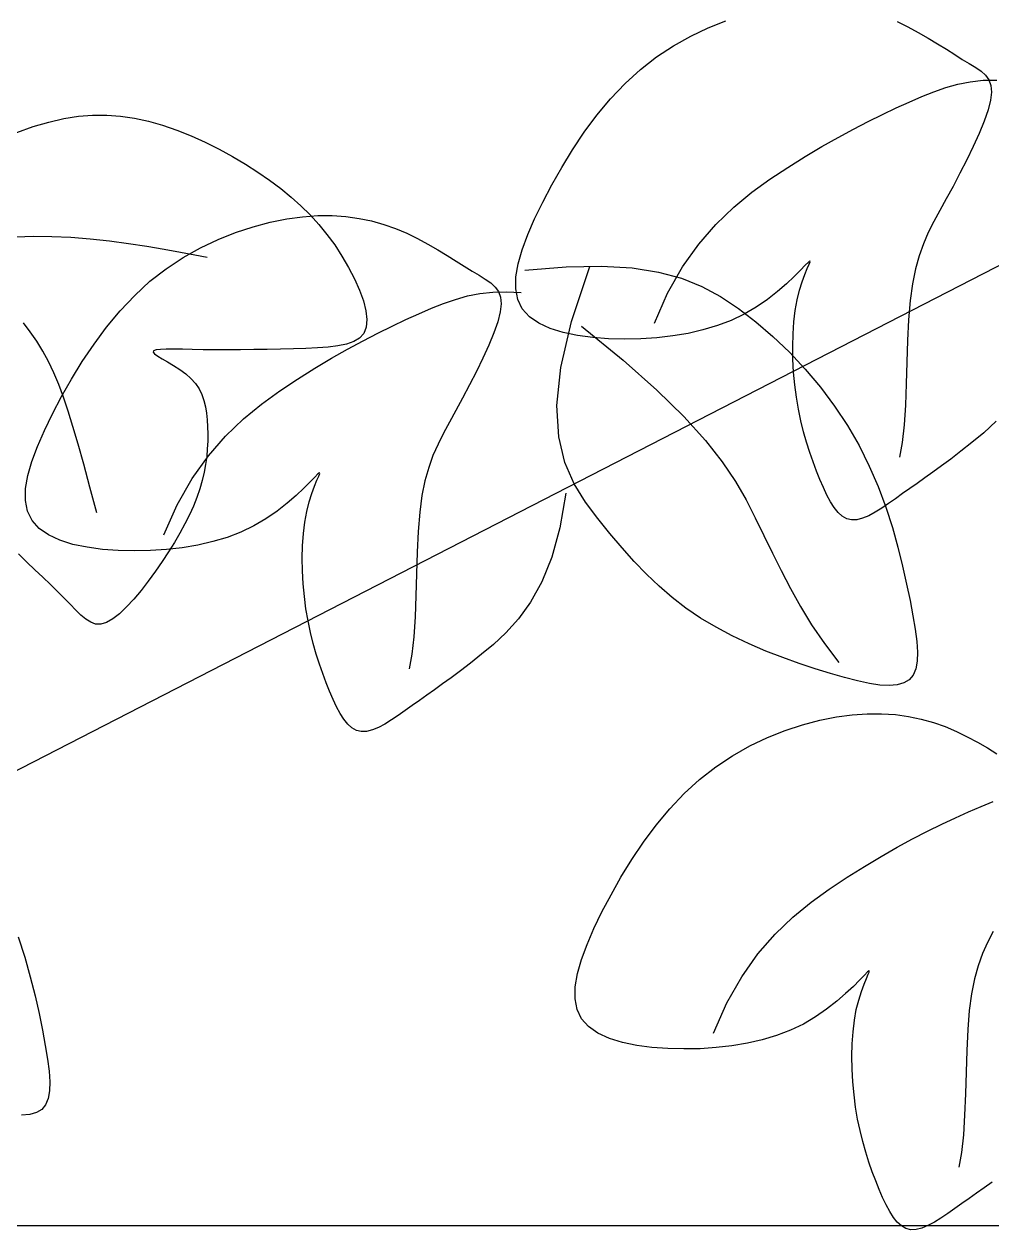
# Model space of a CAD drawing. Extents: x -1568 to -728, y -1287 to -990.
# Drawn here: x -945.649 to -944.258, y -1149.216 to -1147.476 of the extents above; entities that cross this region are included whole.
import ezdxf

# ---------------------------------------------------------------- set-up
doc = ezdxf.new("R2010")
doc.units = 0
doc.header["$LTSCALE"] = 5
doc.layers.get('0').update_dxf_attribs({"linetype": 'CONTINUOUS'})
for name, color, linetype in [('LH', 94, 'CONTINUOUS'), ('尺寸标注', 2, 'CONTINUOUS'), ('绿化', 3, 'CONTINUOUS')]:
    doc.layers.add(name, color=color, linetype=linetype)

# ---------------------------------------------------------------- blocks, each defined once
blk = doc.blocks.new('茶')
at = {"layer": 'LH'}
for p, q in [((-0.4782, 0.4525), (-0.4916, 0.4514)), ((-0.4645, 0.4525), (-0.4782, 0.4525)), ((-0.4504, 0.4515), (-0.4645, 0.4525)), ((-0.5309, 0.4422), (-0.5441, 0.4373)), ((-0.5178, 0.4463), (-0.5309, 0.4422)), ((-0.5048, 0.4494), (-0.5178, 0.4463)), ((-0.4916, 0.4514), (-0.5048, 0.4494)), ((-0.4357, 0.4494), (-0.4504, 0.4515)), ((-0.4204, 0.4463), (-0.4357, 0.4494)), ((-0.4043, 0.442), (-0.4204, 0.4463)), ((-0.5574, 0.4314), (-0.5705, 0.4248)), ((-0.5441, 0.4373), (-0.5574, 0.4314)), ((-0.5835, 0.4176), (-0.5962, 0.4099)), ((-0.5705, 0.4248), (-0.5835, 0.4176)), ((-0.5962, 0.4099), (-0.6085, 0.4018)), ((-0.6085, 0.4018), (-0.6203, 0.3934)), ((-0.6315, 0.3849), (-0.642, 0.3762)), ((-0.6203, 0.3934), (-0.6315, 0.3849)), ((-0.642, 0.3762), (-0.6519, 0.3675)), ((-0.6519, 0.3675), (-0.6612, 0.3585)), ((-0.6698, 0.3494), (-0.6779, 0.3399)), ((-0.6612, 0.3585), (-0.6698, 0.3494)), ((-0.6779, 0.3399), (-0.6854, 0.3301)), ((-0.4476, 0.3376), (-0.466, 0.3346)), ((-0.4295, 0.3399), (-0.4476, 0.3376)), ((-0.4121, 0.3415), (-0.4295, 0.3399)), ((-0.3956, 0.3424), (-0.4121, 0.3415)), ((-0.6854, 0.3301), (-0.6924, 0.3199)), ((-0.5023, 0.3271), (-0.5196, 0.3229)), ((-0.4843, 0.331), (-0.5023, 0.3271)), ((-0.466, 0.3346), (-0.4843, 0.331)), ((-0.6924, 0.3199), (-0.699, 0.3092)), ((-0.551, 0.3147), (-0.5645, 0.3109)), ((-0.5359, 0.3187), (-0.551, 0.3147)), ((-0.5196, 0.3229), (-0.5359, 0.3187)), ((-0.699, 0.3092), (-0.705, 0.2981)), ((-0.5645, 0.3109), (-0.5762, 0.3076)), ((-0.705, 0.2981), (-0.7105, 0.2867)), ((-0.7105, 0.2867), (-0.7152, 0.2753)), ((-0.7152, 0.2753), (-0.7191, 0.2642)), ((-0.7191, 0.2642), (-0.7219, 0.2537)), ((-0.4014, 0.2506), (-0.3956, 0.2598)), ((-0.7235, 0.244), (-0.7237, 0.2354)), ((-0.7219, 0.2537), (-0.7235, 0.244)), ((-0.4068, 0.2411), (-0.4014, 0.2506)), ((-0.7237, 0.2354), (-0.7224, 0.2281)), ((-0.4118, 0.2311), (-0.4068, 0.2411)), ((-0.7224, 0.2281), (-0.7196, 0.2225)), ((-0.7196, 0.2225), (-0.7152, 0.2183)), ((-0.5651, 0.2197), (-0.5546, 0.2207)), ((-0.5546, 0.2207), (-0.5452, 0.2217)), ((-0.5452, 0.2217), (-0.5368, 0.2225)), ((-0.5368, 0.2225), (-0.5298, 0.2231)), ((-0.5298, 0.2231), (-0.5242, 0.2233)), ((-0.5242, 0.2233), (-0.5201, 0.2232)), ((-0.5201, 0.2232), (-0.5176, 0.2226)), ((-0.517, 0.2214), (-0.5183, 0.2196)), ((-0.5176, 0.2226), (-0.517, 0.2214)), ((-0.4205, 0.2096), (-0.4163, 0.2206)), ((-0.4163, 0.2206), (-0.4118, 0.2311)), ((-0.7152, 0.2183), (-0.7094, 0.2154)), ((-0.7094, 0.2154), (-0.7022, 0.2135)), ((-0.7022, 0.2135), (-0.6939, 0.2125)), ((-0.6939, 0.2125), (-0.6846, 0.2122)), ((-0.6846, 0.2122), (-0.6743, 0.2124)), ((-0.6743, 0.2124), (-0.6631, 0.2128)), ((-0.6631, 0.2128), (-0.6513, 0.2134)), ((-0.6513, 0.2134), (-0.6389, 0.2141)), ((-0.6389, 0.2141), (-0.6263, 0.2149)), ((-0.6263, 0.2149), (-0.6135, 0.2158)), ((-0.6135, 0.2158), (-0.6008, 0.2167)), ((-0.6008, 0.2167), (-0.5883, 0.2176)), ((-0.5883, 0.2176), (-0.5764, 0.2186)), ((-0.5764, 0.2186), (-0.5651, 0.2197)), ((-0.5301, 0.2108), (-0.5355, 0.2069)), ((-0.5252, 0.2143), (-0.5301, 0.2108)), ((-0.5211, 0.2172), (-0.5252, 0.2143)), ((-0.5183, 0.2196), (-0.5211, 0.2172)), ((-0.4243, 0.1981), (-0.4205, 0.2096)), ((-0.5464, 0.198), (-0.5511, 0.1931)), ((-0.5411, 0.2027), (-0.5464, 0.198)), ((-0.5355, 0.2069), (-0.5411, 0.2027)), ((-0.4278, 0.1856), (-0.4243, 0.1981)), ((-0.555, 0.188), (-0.558, 0.1826)), ((-0.5511, 0.1931), (-0.555, 0.188)), ((-0.5602, 0.1769), (-0.5617, 0.1711)), ((-0.558, 0.1826), (-0.5602, 0.1769)), ((-0.4312, 0.1719), (-0.4278, 0.1856)), ((-0.5627, 0.165), (-0.5632, 0.1588)), ((-0.5617, 0.1711), (-0.5627, 0.165)), ((-0.4346, 0.1566), (-0.4312, 0.1719)), ((-0.5632, 0.1588), (-0.5633, 0.1523)), ((-0.5633, 0.1523), (-0.5631, 0.1457)), ((-0.4381, 0.1393), (-0.4346, 0.1566)), ((-0.5631, 0.1457), (-0.5627, 0.1389)), ((-0.4418, 0.1198), (-0.4381, 0.1393)), ((-0.5627, 0.1389), (-0.5621, 0.1319)), ((-0.5621, 0.1319), (-0.5611, 0.1248)), ((-0.5611, 0.1248), (-0.5599, 0.1175)), ((-0.5599, 0.1175), (-0.5582, 0.11)), ((-0.4458, 0.0975), (-0.4418, 0.1198)), ((-0.5582, 0.11), (-0.5562, 0.1025)), ((-0.5562, 0.1025), (-0.5537, 0.0948)), ((-0.5537, 0.0948), (-0.5507, 0.087)), ((-0.4504, 0.0723), (-0.4458, 0.0975)), ((-0.5507, 0.087), (-0.5472, 0.0791)), ((-0.5472, 0.0791), (-0.5432, 0.0711)), ((-0.5432, 0.0711), (-0.5387, 0.063)), ((-0.5387, 0.063), (-0.5336, 0.0548)), ((-0.5336, 0.0548), (-0.5281, 0.0465)), ((-0.5281, 0.0465), (-0.5222, 0.038)), ((-0.5222, 0.038), (-0.5158, 0.0294)), ((-0.3796, 0.031), (-0.3725, 0.0394)), ((-0.5158, 0.0294), (-0.5089, 0.0207)), ((-0.3867, 0.0229), (-0.3796, 0.031)), ((-0.5089, 0.0207), (-0.5017, 0.0119)), ((-0.5017, 0.0119), (-0.4942, 0.0031)), ((-0.4004, 0.0076), (-0.3937, 0.0151)), ((-0.3937, 0.0151), (-0.3867, 0.0229)), ((-0.4942, 0.0031), (-0.4865, -0.0052)), ((-0.4125, -0.0064), (-0.4067, 0.0005)), ((-0.4067, 0.0005), (-0.4004, 0.0076)), ((-0.4865, -0.0052), (-0.4788, -0.013)), ((-0.4178, -0.0128), (-0.4125, -0.0064)), ((-0.4788, -0.013), (-0.4713, -0.0199)), ((-0.4713, -0.0199), (-0.4641, -0.0258)), ((-0.4271, -0.0241), (-0.4226, -0.0188)), ((-0.4226, -0.0188), (-0.4178, -0.0128)), ((-0.4641, -0.0258), (-0.4573, -0.0302)), ((-0.4573, -0.0302), (-0.4511, -0.0331)), ((-0.4511, -0.0331), (-0.4455, -0.0342)), ((-0.4455, -0.0342), (-0.4405, -0.0337)), ((-0.4405, -0.0337), (-0.4359, -0.0317)), ((-0.4359, -0.0317), (-0.4314, -0.0284)), ((-0.4314, -0.0284), (-0.4271, -0.0241)), ((-0.3416, -0.3263), (-0.3463, -0.3462)), ((-0.3463, -0.3462), (-0.35, -0.3655)), ((-0.35, -0.3655), (-0.353, -0.3839)), ((-0.353, -0.3839), (-0.3554, -0.4013)), ((-0.3554, -0.4013), (-0.3573, -0.4174)), ((-0.3573, -0.4174), (-0.3588, -0.4321)), ((-0.3588, -0.4321), (-0.3599, -0.4453)), ((-0.3599, -0.4453), (-0.3604, -0.457)), ((-0.3604, -0.457), (-0.3602, -0.4672)), ((-0.3602, -0.4672), (-0.3593, -0.4759)), ((-0.3593, -0.4759), (-0.3573, -0.4831)), ((-0.3573, -0.4831), (-0.3544, -0.4888)), ((-0.3544, -0.4888), (-0.3503, -0.493)), ((-0.3503, -0.493), (-0.345, -0.4956)), ((-0.345, -0.4956), (-0.3385, -0.4969)), ((-0.3385, -0.4969), (-0.3307, -0.4969))]:
    blk.add_line(p, q, dxfattribs=at)
blk = doc.blocks.new('茶1')
at = {"layer": '尺寸标注'}
blk.add_blockref('茶', (-0.0841, -0.6502), dxfattribs=at)
blk = doc.blocks.new('15')
at = {"layer": 'LH', "color": 38}
for p, q in [((-0.3267, 1.0628), (-0.3098, 1.0695)), ((-0.1458, 1.0687), (-0.1354, 1.0637)), ((-0.3435, 1.0548), (-0.3267, 1.0628)), ((-0.1354, 1.0637), (-0.1255, 1.0583)), ((-0.1255, 1.0583), (-0.116, 1.0529)), ((-0.3763, 1.0348), (-0.3601, 1.0454)), ((-0.3601, 1.0454), (-0.3435, 1.0548)), ((-0.116, 1.0529), (-0.107, 1.0474)), ((-0.107, 1.0474), (-0.0986, 1.0421)), ((-0.3918, 1.0227), (-0.3763, 1.0348)), ((-0.0986, 1.0421), (-0.0906, 1.0371)), ((-0.0906, 1.0371), (-0.0833, 1.0325)), ((-0.0833, 1.0325), (-0.0766, 1.0285)), ((-0.4065, 1.0092), (-0.3918, 1.0227)), ((-0.0766, 1.0285), (-0.0705, 1.0248)), ((-0.0705, 1.0248), (-0.0653, 1.0211)), ((-0.0653, 1.0211), (-0.0611, 1.0172)), ((-0.0876, 1.0087), (-0.0757, 1.011)), ((-0.0757, 1.011), (-0.0634, 1.0124)), ((-0.0634, 1.0124), (-0.0502, 1.0127)), ((-0.0611, 1.0172), (-0.058, 1.0128)), ((-0.058, 1.0128), (-0.0561, 1.0075)), ((-0.4204, 0.9945), (-0.4065, 1.0092)), ((-0.1222, 0.9968), (-0.1106, 1.0015)), ((-0.1106, 1.0015), (-0.0991, 1.0054)), ((-0.0991, 1.0054), (-0.0876, 1.0087)), ((-0.0555, 1.0011), (-0.0563, 0.9933)), ((-0.0561, 1.0075), (-0.0555, 1.0011)), ((-0.4334, 0.9789), (-0.4204, 0.9945)), ((-0.1466, 0.986), (-0.1342, 0.9916)), ((-0.1342, 0.9916), (-0.1222, 0.9968)), ((-0.0563, 0.9933), (-0.0587, 0.984)), ((-0.4455, 0.9626), (-0.4334, 0.9789)), ((-0.1734, 0.973), (-0.1597, 0.9798)), ((-0.1597, 0.9798), (-0.1466, 0.986)), ((-0.0587, 0.984), (-0.0624, 0.9733)), ((-0.2024, 0.9577), (-0.1876, 0.9657)), ((-0.1876, 0.9657), (-0.1734, 0.973)), ((-0.0624, 0.9733), (-0.0672, 0.9615)), ((-0.4568, 0.9459), (-0.4455, 0.9626)), ((-0.2179, 0.9489), (-0.2024, 0.9577)), ((-0.0672, 0.9615), (-0.0728, 0.9491)), ((-0.4672, 0.929), (-0.4568, 0.9459)), ((-0.2339, 0.9394), (-0.2179, 0.9489)), ((-0.0728, 0.9491), (-0.079, 0.9362)), ((-0.4767, 0.9122), (-0.4672, 0.929)), ((-0.2676, 0.9177), (-0.2504, 0.929)), ((-0.2504, 0.929), (-0.2339, 0.9394)), ((-0.079, 0.9362), (-0.0856, 0.9234)), ((-0.285, 0.9051), (-0.2676, 0.9177)), ((-0.0856, 0.9234), (-0.0922, 0.9108)), ((-0.4853, 0.8957), (-0.4767, 0.9122)), ((-0.3024, 0.8908), (-0.285, 0.9051)), ((-0.0922, 0.9108), (-0.0987, 0.8988)), ((-0.4931, 0.8798), (-0.4853, 0.8957)), ((-0.0987, 0.8988), (-0.1049, 0.8877)), ((-0.7155, 0.8817), (-0.701, 0.8827)), ((-0.701, 0.8827), (-0.6872, 0.8827)), ((-0.6872, 0.8827), (-0.674, 0.8818)), ((-0.674, 0.8818), (-0.6614, 0.8801)), ((-0.3194, 0.8743), (-0.3024, 0.8908)), ((-0.1049, 0.8877), (-0.1106, 0.877)), ((-0.7796, 0.8666), (-0.7629, 0.8721)), ((-0.7629, 0.8721), (-0.7465, 0.8765)), ((-0.7465, 0.8765), (-0.7306, 0.8796)), ((-0.7306, 0.8796), (-0.7155, 0.8817)), ((-0.6614, 0.8801), (-0.6493, 0.8776)), ((-0.6493, 0.8776), (-0.6376, 0.8743)), ((-0.6376, 0.8743), (-0.6264, 0.8703)), ((-0.6264, 0.8703), (-0.6156, 0.8658)), ((-0.4997, 0.8645), (-0.4931, 0.8798)), ((-0.3359, 0.8554), (-0.3194, 0.8743)), ((-0.1106, 0.877), (-0.1159, 0.8665)), ((-0.8134, 0.8519), (-0.7965, 0.8599)), ((-0.7965, 0.8599), (-0.7796, 0.8666)), ((-0.6156, 0.8658), (-0.6053, 0.8608)), ((-0.6053, 0.8608), (-0.5953, 0.8554)), ((-0.505, 0.8501), (-0.4997, 0.8645)), ((-0.1159, 0.8665), (-0.1206, 0.8557)), ((-0.83, 0.8425), (-0.8134, 0.8519)), ((-0.5953, 0.8554), (-0.5859, 0.85)), ((-0.5859, 0.85), (-0.5769, 0.8445)), ((-0.5089, 0.8365), (-0.505, 0.8501)), ((-0.3514, 0.8336), (-0.3359, 0.8554)), ((-0.1206, 0.8557), (-0.1248, 0.8442)), ((-0.8461, 0.8319), (-0.83, 0.8425)), ((-0.5769, 0.8445), (-0.5684, 0.8392)), ((-0.5684, 0.8392), (-0.5605, 0.8342)), ((-0.511, 0.824), (-0.5089, 0.8365)), ((-0.2308, 0.8382), (-0.2339, 0.8351)), ((-0.2319, 0.832), (-0.2301, 0.8361)), ((-0.2293, 0.8393), (-0.2308, 0.8382)), ((-0.2301, 0.8361), (-0.2292, 0.8386)), ((-0.2292, 0.8386), (-0.2293, 0.8393)), ((-0.1248, 0.8442), (-0.1283, 0.8316)), ((-0.8617, 0.8198), (-0.8461, 0.8319)), ((-0.5605, 0.8342), (-0.5531, 0.8296)), ((-0.5531, 0.8296), (-0.5464, 0.8256)), ((-0.5464, 0.8256), (-0.5404, 0.8219)), ((-0.5111, 0.8125), (-0.511, 0.824)), ((-0.5026, 0.8305), (-0.463, 0.8337)), ((-0.463, 0.8337), (-0.429, 0.8344)), ((-0.4579, 0.7813), (-0.4402, 0.834)), ((-0.429, 0.8344), (-0.3998, 0.8327)), ((-0.3998, 0.8327), (-0.3745, 0.8287)), ((-0.3745, 0.8287), (-0.3524, 0.8227)), ((-0.3657, 0.8085), (-0.3514, 0.8336)), ((-0.2445, 0.8244), (-0.2518, 0.8175)), ((-0.2385, 0.8304), (-0.2445, 0.8244)), ((-0.2339, 0.8351), (-0.2385, 0.8304)), ((-0.2368, 0.8194), (-0.2342, 0.8264)), ((-0.2342, 0.8264), (-0.2319, 0.832)), ((-0.1283, 0.8316), (-0.1312, 0.8174)), ((-0.8763, 0.8063), (-0.8617, 0.8198)), ((-0.5404, 0.8219), (-0.5352, 0.8182)), ((-0.5352, 0.8182), (-0.531, 0.8143)), ((-0.531, 0.8143), (-0.5278, 0.8099)), ((-0.5092, 0.8023), (-0.5111, 0.8125)), ((-0.3524, 0.8227), (-0.3328, 0.8148)), ((-0.3328, 0.8148), (-0.3149, 0.8051)), ((-0.2518, 0.8175), (-0.2604, 0.8101)), ((-0.2394, 0.8113), (-0.2368, 0.8194)), ((-0.1312, 0.8174), (-0.1334, 0.8013)), ((-0.8902, 0.7916), (-0.8763, 0.8063)), ((-0.5804, 0.7986), (-0.569, 0.8025)), ((-0.569, 0.8025), (-0.5574, 0.8058)), ((-0.5574, 0.8058), (-0.5456, 0.8081)), ((-0.5456, 0.8081), (-0.5332, 0.8095)), ((-0.5332, 0.8095), (-0.5201, 0.8098)), ((-0.5278, 0.8099), (-0.5259, 0.8046)), ((-0.5259, 0.8046), (-0.5253, 0.7982)), ((-0.5201, 0.8098), (-0.506, 0.809)), ((-0.5049, 0.7934), (-0.5092, 0.8023)), ((-0.3784, 0.7796), (-0.3657, 0.8085)), ((-0.3149, 0.8051), (-0.2979, 0.7938)), ((-0.2701, 0.8025), (-0.2808, 0.7951)), ((-0.2604, 0.8101), (-0.2701, 0.8025)), ((-0.2435, 0.7918), (-0.2417, 0.802)), ((-0.2417, 0.802), (-0.2394, 0.8113)), ((-0.1334, 0.8013), (-0.1349, 0.783)), ((-0.9032, 0.776), (-0.8902, 0.7916)), ((-0.604, 0.7887), (-0.592, 0.7939)), ((-0.592, 0.7939), (-0.5804, 0.7986)), ((-0.5262, 0.7904), (-0.5285, 0.7811)), ((-0.5253, 0.7982), (-0.5262, 0.7904)), ((-0.4981, 0.7858), (-0.5049, 0.7934)), ((-0.2979, 0.7938), (-0.2812, 0.7811)), ((-0.2808, 0.7951), (-0.2924, 0.7883)), ((-0.2448, 0.7809), (-0.2435, 0.7918)), ((-0.6296, 0.7769), (-0.6165, 0.7831)), ((-0.6165, 0.7831), (-0.604, 0.7887)), ((-0.5285, 0.7811), (-0.5322, 0.7704)), ((-0.4892, 0.7796), (-0.4981, 0.7858)), ((-0.4783, 0.7745), (-0.4892, 0.7796)), ((-0.468, 0.7373), (-0.4579, 0.7813)), ((-0.318, 0.7773), (-0.3318, 0.7732)), ((-0.3048, 0.7823), (-0.318, 0.7773)), ((-0.2924, 0.7883), (-0.3048, 0.7823)), ((-0.2812, 0.7811), (-0.2649, 0.767)), ((-0.2455, 0.7693), (-0.2448, 0.7809)), ((-0.1349, 0.783), (-0.1358, 0.7631)), ((-0.9153, 0.7597), (-0.9032, 0.776)), ((-0.6575, 0.7628), (-0.6432, 0.7701)), ((-0.6432, 0.7701), (-0.6296, 0.7769)), ((-0.5322, 0.7704), (-0.537, 0.7586)), ((-0.4658, 0.7706), (-0.4783, 0.7745)), ((-0.4521, 0.7678), (-0.4658, 0.7706)), ((-0.4375, 0.7658), (-0.4521, 0.7678)), ((-0.4481, 0.7768), (-0.4083, 0.7442)), ((-0.4222, 0.7648), (-0.4375, 0.7658)), ((-0.3759, 0.7657), (-0.3913, 0.7647)), ((-0.3608, 0.7674), (-0.3759, 0.7657)), ((-0.3461, 0.7699), (-0.3608, 0.7674)), ((-0.3318, 0.7732), (-0.3461, 0.7699)), ((-0.2649, 0.767), (-0.249, 0.7518)), ((-0.2458, 0.7573), (-0.2455, 0.7693)), ((-0.9266, 0.743), (-0.9153, 0.7597)), ((-0.6877, 0.746), (-0.6723, 0.7548)), ((-0.6723, 0.7548), (-0.6575, 0.7628)), ((-0.537, 0.7586), (-0.5426, 0.7462)), ((-0.4067, 0.7644), (-0.4222, 0.7648)), ((-0.3913, 0.7647), (-0.4067, 0.7644)), ((-0.2456, 0.7451), (-0.2458, 0.7573)), ((-0.1358, 0.7631), (-0.1365, 0.7423)), ((-0.937, 0.7261), (-0.9266, 0.743)), ((-0.7037, 0.7365), (-0.6877, 0.746)), ((-0.5426, 0.7462), (-0.5488, 0.7333)), ((-0.4083, 0.7442), (-0.3759, 0.7155)), ((-0.249, 0.7518), (-0.2338, 0.7355)), ((-0.245, 0.7328), (-0.2456, 0.7451)), ((-0.7203, 0.7261), (-0.7037, 0.7365)), ((-0.5488, 0.7333), (-0.5554, 0.7205)), ((-0.4717, 0.7009), (-0.468, 0.7373)), ((-0.2439, 0.7206), (-0.245, 0.7328)), ((-0.2338, 0.7355), (-0.2193, 0.7182)), ((-0.1365, 0.7423), (-0.1371, 0.7214)), ((-0.9465, 0.7093), (-0.937, 0.7261)), ((-0.7374, 0.7148), (-0.7203, 0.7261)), ((-0.5554, 0.7205), (-0.5621, 0.7079)), ((-0.2423, 0.7087), (-0.2439, 0.7206)), ((-0.1371, 0.7214), (-0.1378, 0.7011)), ((-0.9552, 0.6928), (-0.9465, 0.7093)), ((-0.7548, 0.7022), (-0.7374, 0.7148)), ((-0.5621, 0.7079), (-0.5686, 0.6959)), ((-0.3759, 0.7155), (-0.35, 0.6901)), ((-0.2404, 0.6972), (-0.2423, 0.7087)), ((-0.2193, 0.7182), (-0.2058, 0.7002)), ((-0.7722, 0.6879), (-0.7548, 0.7022)), ((-0.47, 0.6709), (-0.4717, 0.7009)), ((-0.2381, 0.6862), (-0.2404, 0.6972)), ((-0.2058, 0.7002), (-0.1934, 0.6815)), ((-0.1378, 0.7011), (-0.139, 0.6821)), ((-0.9629, 0.6769), (-0.9552, 0.6928)), ((-0.7893, 0.6714), (-0.7722, 0.6879)), ((-0.5748, 0.6848), (-0.5805, 0.6741)), ((-0.5686, 0.6959), (-0.5748, 0.6848)), ((-0.35, 0.6901), (-0.3295, 0.6673)), ((-0.2354, 0.6756), (-0.2381, 0.6862)), ((-0.0508, 0.6858), (-0.0627, 0.6747)), ((-0.9696, 0.6616), (-0.9629, 0.6769)), ((-0.5805, 0.6741), (-0.5857, 0.6636)), ((-0.2326, 0.6655), (-0.2354, 0.6756)), ((-0.1934, 0.6815), (-0.1822, 0.6623)), ((-0.139, 0.6821), (-0.1408, 0.6653)), ((-0.0627, 0.6747), (-0.0741, 0.6653)), ((-0.9749, 0.6472), (-0.9696, 0.6616)), ((-0.8057, 0.6525), (-0.7893, 0.6714)), ((-0.5857, 0.6636), (-0.5905, 0.6528)), ((-0.4642, 0.6462), (-0.47, 0.6709)), ((-0.3295, 0.6673), (-0.3134, 0.6468)), ((-0.2295, 0.6558), (-0.2326, 0.6655)), ((-0.1822, 0.6623), (-0.1725, 0.6427)), ((-0.1408, 0.6653), (-0.1435, 0.6513)), ((-0.0741, 0.6653), (-0.0846, 0.6569)), ((-0.8212, 0.6307), (-0.8057, 0.6525)), ((-0.5905, 0.6528), (-0.5946, 0.6413)), ((-0.2263, 0.6467), (-0.2295, 0.6558)), ((-0.0846, 0.6569), (-0.0943, 0.6495)), ((-0.9787, 0.6336), (-0.9749, 0.6472)), ((-0.5946, 0.6413), (-0.5982, 0.6287)), ((-0.4553, 0.6256), (-0.4642, 0.6462)), ((-0.3134, 0.6468), (-0.3007, 0.628)), ((-0.223, 0.638), (-0.2263, 0.6467)), ((-0.1725, 0.6427), (-0.1639, 0.623)), ((-0.1032, 0.6428), (-0.1115, 0.6368)), ((-0.0943, 0.6495), (-0.1032, 0.6428)), ((-0.9808, 0.6211), (-0.9787, 0.6336)), ((-0.8355, 0.6056), (-0.8212, 0.6307)), ((-0.7083, 0.6275), (-0.7143, 0.6215)), ((-0.7037, 0.6322), (-0.7083, 0.6275)), ((-0.704, 0.6235), (-0.7017, 0.6291)), ((-0.7007, 0.6353), (-0.7037, 0.6322)), ((-0.7017, 0.6291), (-0.7, 0.6332)), ((-0.6992, 0.6364), (-0.7007, 0.6353)), ((-0.7, 0.6332), (-0.699, 0.6357)), ((-0.699, 0.6357), (-0.6992, 0.6364)), ((-0.5982, 0.6287), (-0.6011, 0.6145)), ((-0.3007, 0.628), (-0.2905, 0.6103)), ((-0.2197, 0.6298), (-0.223, 0.638)), ((-0.2164, 0.6221), (-0.2197, 0.6298)), ((-0.1192, 0.6313), (-0.1266, 0.6261)), ((-0.1115, 0.6368), (-0.1192, 0.6313)), ((-0.981, 0.6096), (-0.9808, 0.6211)), ((-0.7143, 0.6215), (-0.7217, 0.6146)), ((-0.7092, 0.6084), (-0.7066, 0.6165)), ((-0.7066, 0.6165), (-0.704, 0.6235)), ((-0.4632, 0.6169), (-0.4689, 0.5836)), ((-0.4444, 0.6082), (-0.4553, 0.6256)), ((-0.2131, 0.6149), (-0.2164, 0.6221)), ((-0.2097, 0.6086), (-0.2131, 0.6149)), ((-0.1639, 0.623), (-0.1566, 0.6033)), ((-0.1405, 0.6163), (-0.1473, 0.6114)), ((-0.1336, 0.6211), (-0.1405, 0.6163)), ((-0.1266, 0.6261), (-0.1336, 0.6211)), ((-0.979, 0.5994), (-0.981, 0.6096)), ((-0.8483, 0.5767), (-0.8355, 0.6056)), ((-0.7302, 0.6072), (-0.7399, 0.5995)), ((-0.7217, 0.6146), (-0.7302, 0.6072)), ((-0.7115, 0.5991), (-0.7092, 0.6084)), ((-0.6011, 0.6145), (-0.6032, 0.5984)), ((-0.4326, 0.5926), (-0.4444, 0.6082)), ((-0.2905, 0.6103), (-0.2817, 0.5932)), ((-0.2061, 0.603), (-0.2097, 0.6086)), ((-0.154, 0.6067), (-0.1605, 0.6023)), ((-0.1566, 0.6033), (-0.1503, 0.5839)), ((-0.1473, 0.6114), (-0.154, 0.6067)), ((-0.9747, 0.5905), (-0.979, 0.5994)), ((-0.7506, 0.5922), (-0.7622, 0.5854)), ((-0.7399, 0.5995), (-0.7506, 0.5922)), ((-0.7133, 0.5889), (-0.7115, 0.5991)), ((-0.6032, 0.5984), (-0.6047, 0.5801)), ((-0.4209, 0.5781), (-0.4326, 0.5926)), ((-0.2817, 0.5932), (-0.2734, 0.5763)), ((-0.2024, 0.5983), (-0.2061, 0.603)), ((-0.1984, 0.5948), (-0.2024, 0.5983)), ((-0.194, 0.5923), (-0.1984, 0.5948)), ((-0.1894, 0.5912), (-0.194, 0.5923)), ((-0.1788, 0.5927), (-0.1843, 0.5913)), ((-0.173, 0.5951), (-0.1788, 0.5927)), ((-0.1669, 0.5984), (-0.173, 0.5951)), ((-0.1605, 0.6023), (-0.1669, 0.5984)), ((-0.968, 0.5829), (-0.9747, 0.5905)), ((-0.959, 0.5767), (-0.968, 0.5829)), ((-0.7622, 0.5854), (-0.7747, 0.5794)), ((-0.7146, 0.578), (-0.7133, 0.5889)), ((-0.6047, 0.5801), (-0.6056, 0.5602)), ((-0.4689, 0.5836), (-0.4767, 0.5554)), ((-0.1843, 0.5913), (-0.1894, 0.5912)), ((-0.1503, 0.5839), (-0.145, 0.565)), ((-0.9481, 0.5716), (-0.959, 0.5767)), ((-0.9357, 0.5677), (-0.9481, 0.5716)), ((-0.8016, 0.5703), (-0.8159, 0.567)), ((-0.7878, 0.5744), (-0.8016, 0.5703)), ((-0.7747, 0.5794), (-0.7878, 0.5744)), ((-0.7154, 0.5664), (-0.7146, 0.578)), ((-0.4093, 0.5643), (-0.4209, 0.5781)), ((-0.2734, 0.5763), (-0.2653, 0.5594)), ((-0.9219, 0.5649), (-0.9357, 0.5677)), ((-0.9073, 0.5629), (-0.9219, 0.5649)), ((-0.8921, 0.5618), (-0.9073, 0.5629)), ((-0.8766, 0.5615), (-0.8921, 0.5618)), ((-0.8611, 0.5618), (-0.8766, 0.5615)), ((-0.8458, 0.5628), (-0.8611, 0.5618)), ((-0.8307, 0.5645), (-0.8458, 0.5628)), ((-0.8159, 0.567), (-0.8307, 0.5645)), ((-0.7157, 0.5544), (-0.7154, 0.5664)), ((-0.6056, 0.5602), (-0.6063, 0.5394)), ((-0.3977, 0.5513), (-0.4093, 0.5643)), ((-0.2653, 0.5594), (-0.257, 0.5425)), ((-0.145, 0.565), (-0.1405, 0.5469)), ((-0.7155, 0.5422), (-0.7157, 0.5544)), ((-0.4767, 0.5554), (-0.4862, 0.5319)), ((-0.386, 0.539), (-0.3977, 0.5513)), ((-0.1405, 0.5469), (-0.1367, 0.5297)), ((-0.7148, 0.5299), (-0.7155, 0.5422)), ((-0.6063, 0.5394), (-0.6069, 0.5185)), ((-0.3739, 0.5275), (-0.386, 0.539)), ((-0.257, 0.5425), (-0.2481, 0.5254)), ((-0.7137, 0.5177), (-0.7148, 0.5299)), ((-0.4862, 0.5319), (-0.497, 0.5123)), ((-0.3613, 0.5167), (-0.3739, 0.5275)), ((-0.2481, 0.5254), (-0.2385, 0.5082)), ((-0.1367, 0.5297), (-0.1334, 0.5138)), ((-0.7122, 0.5058), (-0.7137, 0.5177)), ((-0.6069, 0.5185), (-0.6077, 0.4982)), ((-0.497, 0.5123), (-0.5087, 0.4962)), ((-0.3481, 0.5065), (-0.3613, 0.5167)), ((-0.1334, 0.5138), (-0.1307, 0.4993)), ((-0.7102, 0.4943), (-0.7122, 0.5058)), ((-0.3341, 0.497), (-0.3481, 0.5065)), ((-0.2385, 0.5082), (-0.2277, 0.4907)), ((-0.1307, 0.4993), (-0.1285, 0.4863)), ((-0.7079, 0.4833), (-0.7102, 0.4943)), ((-0.6077, 0.4982), (-0.6089, 0.4792)), ((-0.5087, 0.4962), (-0.5207, 0.4829)), ((-0.3192, 0.4882), (-0.3341, 0.497)), ((-0.3037, 0.48), (-0.3192, 0.4882)), ((-0.2277, 0.4907), (-0.2155, 0.4728)), ((-0.7053, 0.4727), (-0.7079, 0.4833)), ((-0.6089, 0.4792), (-0.6107, 0.4624)), ((-0.5207, 0.4829), (-0.5326, 0.4718)), ((-0.2877, 0.4724), (-0.3037, 0.48)), ((-0.1285, 0.4863), (-0.127, 0.4746)), ((-0.7024, 0.4626), (-0.7053, 0.4727)), ((-0.5326, 0.4718), (-0.544, 0.4624)), ((-0.2715, 0.4655), (-0.2877, 0.4724)), ((-0.2554, 0.4592), (-0.2715, 0.4655)), ((-0.2155, 0.4728), (-0.2016, 0.4546)), ((-0.127, 0.4746), (-0.1264, 0.4645)), ((-0.1264, 0.4645), (-0.1266, 0.4557)), ((-0.6994, 0.4529), (-0.7024, 0.4626)), ((-0.6962, 0.4438), (-0.6994, 0.4529)), ((-0.6107, 0.4624), (-0.6133, 0.4484)), ((-0.5545, 0.454), (-0.5641, 0.4466)), ((-0.544, 0.4624), (-0.5545, 0.454)), ((-0.2395, 0.4535), (-0.2554, 0.4592)), ((-0.2242, 0.4484), (-0.2395, 0.4535)), ((-0.1266, 0.4557), (-0.1279, 0.4484)), ((-0.6929, 0.4351), (-0.6962, 0.4438)), ((-0.5641, 0.4466), (-0.573, 0.4399)), ((-0.2097, 0.4439), (-0.2242, 0.4484)), ((-0.1962, 0.44), (-0.2097, 0.4439)), ((-0.1304, 0.4425), (-0.1341, 0.438)), ((-0.1279, 0.4484), (-0.1304, 0.4425)), ((-0.6896, 0.4269), (-0.6929, 0.4351)), ((-0.5813, 0.4339), (-0.5891, 0.4283)), ((-0.573, 0.4399), (-0.5813, 0.4339)), ((-0.1837, 0.4368), (-0.1962, 0.44)), ((-0.1724, 0.4344), (-0.1837, 0.4368)), ((-0.1622, 0.4329), (-0.1724, 0.4344)), ((-0.1533, 0.4324), (-0.1622, 0.4329)), ((-0.1456, 0.433), (-0.1533, 0.4324)), ((-0.1392, 0.4349), (-0.1456, 0.433)), ((-0.1341, 0.438), (-0.1392, 0.4349)), ((-0.6863, 0.4191), (-0.6896, 0.4269)), ((-0.683, 0.412), (-0.6863, 0.4191)), ((-0.6035, 0.4182), (-0.6104, 0.4134)), ((-0.5964, 0.4232), (-0.6035, 0.4182)), ((-0.5891, 0.4283), (-0.5964, 0.4232)), ((-0.6795, 0.4056), (-0.683, 0.412)), ((-0.6172, 0.4085), (-0.6238, 0.4038)), ((-0.6104, 0.4134), (-0.6172, 0.4085)), ((-0.676, 0.4001), (-0.6795, 0.4056)), ((-0.6722, 0.3954), (-0.676, 0.4001)), ((-0.6682, 0.3919), (-0.6722, 0.3954)), ((-0.6367, 0.3955), (-0.6428, 0.3922)), ((-0.6304, 0.3994), (-0.6367, 0.3955)), ((-0.6238, 0.4038), (-0.6304, 0.3994)), ((-0.253, 0.3893), (-0.2363, 0.3948)), ((-0.2363, 0.3948), (-0.2199, 0.3991)), ((-0.2199, 0.3991), (-0.204, 0.4023)), ((-0.204, 0.4023), (-0.1888, 0.4043)), ((-0.1888, 0.4043), (-0.1744, 0.4053)), ((-0.1744, 0.4053), (-0.1606, 0.4054)), ((-0.1606, 0.4054), (-0.1474, 0.4045)), ((-0.1474, 0.4045), (-0.1348, 0.4027)), ((-0.1348, 0.4027), (-0.1227, 0.4002)), ((-0.1227, 0.4002), (-0.111, 0.3969)), ((-0.111, 0.3969), (-0.0998, 0.393)), ((-0.6639, 0.3894), (-0.6682, 0.3919)), ((-0.6592, 0.3883), (-0.6639, 0.3894)), ((-0.6541, 0.3884), (-0.6592, 0.3883)), ((-0.6486, 0.3898), (-0.6541, 0.3884)), ((-0.6428, 0.3922), (-0.6486, 0.3898)), ((-0.2699, 0.3825), (-0.253, 0.3893)), ((-0.0998, 0.393), (-0.089, 0.3884)), ((-0.089, 0.3884), (-0.0787, 0.3834)), ((-0.0787, 0.3834), (-0.0687, 0.3781)), ((-0.3034, 0.3652), (-0.2868, 0.3745)), ((-0.2868, 0.3745), (-0.2699, 0.3825)), ((-0.0687, 0.3781), (-0.0592, 0.3726)), ((-0.0592, 0.3726), (-0.0503, 0.3671)), ((-0.3195, 0.3545), (-0.3034, 0.3652)), ((-0.335, 0.3424), (-0.3195, 0.3545)), ((-0.3497, 0.3289), (-0.335, 0.3424)), ((-0.3636, 0.3142), (-0.3497, 0.3289)), ((-0.3766, 0.2986), (-0.3636, 0.3142)), ((-0.0774, 0.3114), (-0.0654, 0.3166)), ((-0.0654, 0.3166), (-0.0538, 0.3212)), ((-0.103, 0.2995), (-0.0899, 0.3057)), ((-0.0899, 0.3057), (-0.0774, 0.3114)), ((-0.3887, 0.2823), (-0.3766, 0.2986)), ((-0.1309, 0.2854), (-0.1166, 0.2928)), ((-0.1166, 0.2928), (-0.103, 0.2995)), ((-0.4, 0.2656), (-0.3887, 0.2823)), ((-0.1457, 0.2774), (-0.1309, 0.2854)), ((-0.1771, 0.2591), (-0.1611, 0.2686)), ((-0.1611, 0.2686), (-0.1457, 0.2774)), ((-0.4104, 0.2487), (-0.4, 0.2656)), ((-0.1937, 0.2487), (-0.1771, 0.2591)), ((-0.4199, 0.2319), (-0.4104, 0.2487)), ((-0.2108, 0.2374), (-0.1937, 0.2487)), ((-0.2282, 0.2248), (-0.2108, 0.2374)), ((-0.4286, 0.2154), (-0.4199, 0.2319)), ((-0.2456, 0.2105), (-0.2282, 0.2248)), ((-0.4363, 0.1995), (-0.4286, 0.2154)), ((-0.2627, 0.1941), (-0.2456, 0.2105)), ((-0.4429, 0.1843), (-0.4363, 0.1995)), ((-0.2791, 0.1752), (-0.2627, 0.1941)), ((-0.0591, 0.1863), (-0.0639, 0.1755)), ((-0.0539, 0.1968), (-0.0591, 0.1863)), ((-0.4483, 0.1698), (-0.4429, 0.1843)), ((-0.2946, 0.1533), (-0.2791, 0.1752)), ((-0.0639, 0.1755), (-0.068, 0.1639)), ((-0.4521, 0.1563), (-0.4483, 0.1698)), ((-0.068, 0.1639), (-0.0716, 0.1513)), ((-0.4542, 0.1437), (-0.4521, 0.1563)), ((-0.3089, 0.1282), (-0.2946, 0.1533)), ((-0.1771, 0.1549), (-0.1817, 0.1501)), ((-0.1774, 0.1461), (-0.1751, 0.1517)), ((-0.1741, 0.1579), (-0.1771, 0.1549)), ((-0.1751, 0.1517), (-0.1734, 0.1558)), ((-0.1726, 0.1591), (-0.1741, 0.1579)), ((-0.1734, 0.1558), (-0.1724, 0.1583)), ((-0.1724, 0.1583), (-0.1726, 0.1591)), ((-0.0716, 0.1513), (-0.0744, 0.1371)), ((-0.4544, 0.1323), (-0.4542, 0.1437)), ((-0.1877, 0.1441), (-0.1951, 0.1372)), ((-0.1817, 0.1501), (-0.1877, 0.1441)), ((-0.18, 0.1392), (-0.1774, 0.1461)), ((-0.4524, 0.122), (-0.4544, 0.1323)), ((-0.3216, 0.0994), (-0.3089, 0.1282)), ((-0.2036, 0.1298), (-0.2133, 0.1222)), ((-0.1951, 0.1372), (-0.2036, 0.1298)), ((-0.1849, 0.1218), (-0.1826, 0.131)), ((-0.1826, 0.131), (-0.18, 0.1392)), ((-0.0744, 0.1371), (-0.0766, 0.121)), ((-0.4481, 0.1131), (-0.4524, 0.122)), ((-0.2133, 0.1222), (-0.224, 0.1148)), ((-0.1867, 0.1116), (-0.1849, 0.1218)), ((-0.0766, 0.121), (-0.0781, 0.1027)), ((-0.4414, 0.1055), (-0.4481, 0.1131)), ((-0.4324, 0.0993), (-0.4414, 0.1055)), ((-0.2356, 0.108), (-0.2481, 0.1021)), ((-0.224, 0.1148), (-0.2356, 0.108)), ((-0.188, 0.1006), (-0.1867, 0.1116)), ((-0.4215, 0.0943), (-0.4324, 0.0993)), ((-0.409, 0.0904), (-0.4215, 0.0943)), ((-0.275, 0.0929), (-0.2893, 0.0897)), ((-0.2612, 0.0971), (-0.275, 0.0929)), ((-0.2481, 0.1021), (-0.2612, 0.0971)), ((-0.1888, 0.089), (-0.188, 0.1006)), ((-0.0781, 0.1027), (-0.079, 0.0828)), ((-0.3953, 0.0875), (-0.409, 0.0904)), ((-0.3807, 0.0856), (-0.3953, 0.0875)), ((-0.3655, 0.0845), (-0.3807, 0.0856)), ((-0.35, 0.0841), (-0.3655, 0.0845)), ((-0.3345, 0.0844), (-0.35, 0.0841)), ((-0.3192, 0.0854), (-0.3345, 0.0844)), ((-0.3041, 0.0872), (-0.3192, 0.0854)), ((-0.2893, 0.0897), (-0.3041, 0.0872)), ((-0.1891, 0.0771), (-0.1888, 0.089)), ((-0.079, 0.0828), (-0.0797, 0.062)), ((-0.1889, 0.0648), (-0.1891, 0.0771)), ((-0.1882, 0.0525), (-0.1889, 0.0648)), ((-0.0797, 0.062), (-0.0803, 0.0411)), ((-0.1871, 0.0403), (-0.1882, 0.0525)), ((-0.1856, 0.0284), (-0.1871, 0.0403)), ((-0.0803, 0.0411), (-0.0811, 0.0208)), ((-0.1836, 0.0169), (-0.1856, 0.0284)), ((-0.1813, 0.0059), (-0.1836, 0.0169)), ((-0.0811, 0.0208), (-0.0822, 0.0019)), ((-0.1787, -0.0047), (-0.1813, 0.0059)), ((-0.0822, 0.0019), (-0.084, -0.015)), ((-0.1758, -0.0148), (-0.1787, -0.0047)), ((-0.1728, -0.0244), (-0.1758, -0.0148)), ((-0.084, -0.015), (-0.0867, -0.029)), ((-0.1696, -0.0336), (-0.1728, -0.0244)), ((-0.1663, -0.0423), (-0.1696, -0.0336)), ((-0.163, -0.0505), (-0.1663, -0.0423)), ((-0.0547, -0.0435), (-0.0624, -0.049)), ((-0.1597, -0.0582), (-0.163, -0.0505)), ((-0.0698, -0.0542), (-0.0769, -0.0591)), ((-0.0624, -0.049), (-0.0698, -0.0542)), ((-0.1563, -0.0653), (-0.1597, -0.0582)), ((-0.1529, -0.0717), (-0.1563, -0.0653)), ((-0.0905, -0.0689), (-0.0972, -0.0736)), ((-0.0837, -0.064), (-0.0905, -0.0689)), ((-0.0769, -0.0591), (-0.0837, -0.064)), ((-0.1494, -0.0773), (-0.1529, -0.0717)), ((-0.1456, -0.0819), (-0.1494, -0.0773)), ((-0.1038, -0.078), (-0.1101, -0.0819)), ((-0.0972, -0.0736), (-0.1038, -0.078)), ((-0.1416, -0.0855), (-0.1456, -0.0819)), ((-0.1373, -0.0879), (-0.1416, -0.0855)), ((-0.1326, -0.0891), (-0.1373, -0.0879)), ((-0.1275, -0.0889), (-0.1326, -0.0891)), ((-0.122, -0.0876), (-0.1275, -0.0889)), ((-0.1162, -0.0852), (-0.122, -0.0876)), ((-0.1101, -0.0819), (-0.1162, -0.0852))]:
    blk.add_line(p, q, dxfattribs=at)

msp = doc.modelspace()

# ---------------------------------------------------------------- linework, layer by layer
msp.add_line((-922.51195, -1136.6423), (-946.95685, -1149.21593))
at = {"layer": '绿化'}
msp.add_line((-954.91134, -1149.2024), (-906.95689, -1149.2024), dxfattribs=at)

# ---------------------------------------------------------------- block references
at = {"layer": '尺寸标注', "xscale": -1.499999999980944, "yscale": 1.5, "zscale": 1.5, "rotation": 4.769924570327086}
msp.add_blockref('茶1', (-946.41591, -1147.38108), dxfattribs=at)
at = {"layer": '尺寸标注', "color": 3, "xscale": 1.5, "yscale": 1.5, "zscale": 1.5}
msp.add_blockref('15', (-944.17582, -1149.07501), dxfattribs=at)

doc.saveas('drawing.dxf')
